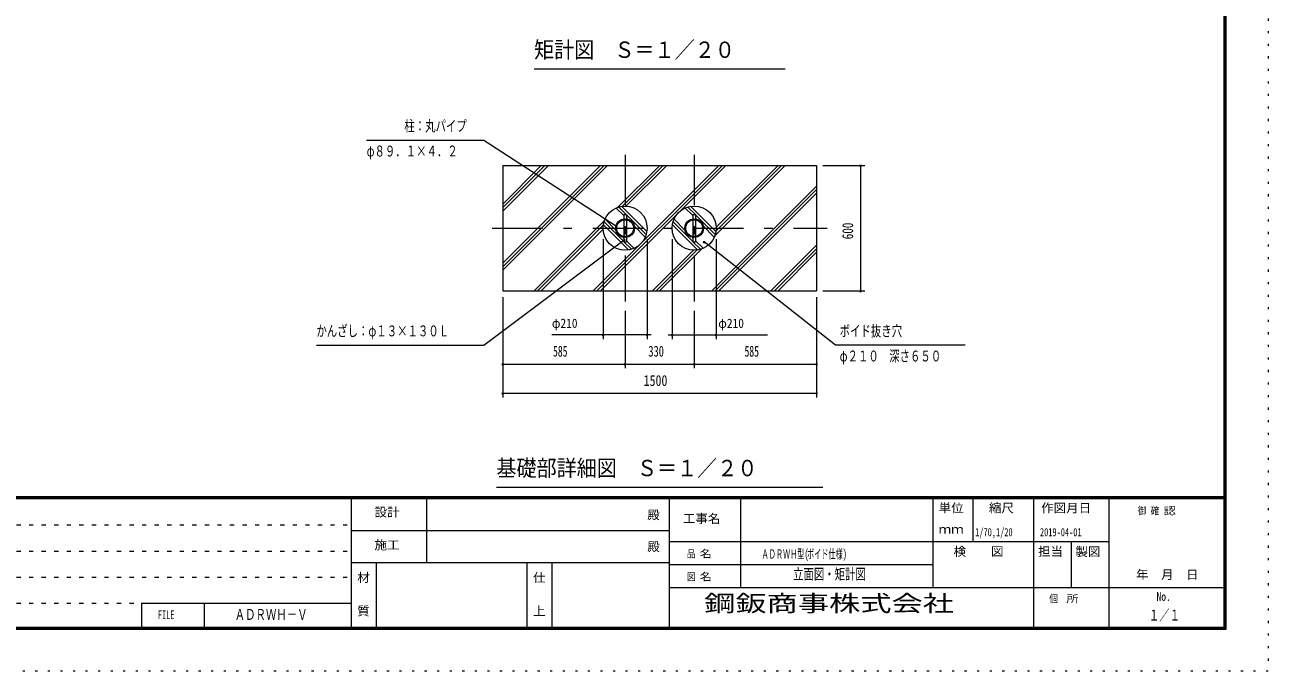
# Model space of a CAD drawing. Units: millimetres, scale not verified, with parts at other scales. Extents: x -31531 to 31536, y -14700 to 14700.
# Drawn here: x 10746 to 31536, y -14700 to -3885 of the extents above; entities that cross this region are included whole.
import ezdxf
from ezdxf.enums import TextEntityAlignment as Align

# ---------------------------------------------------------------- set-up
doc = ezdxf.new("R2010")
doc.units = ezdxf.units.MM
doc.header["$LTSCALE"] = 70
for name, pattern in [('USER1', [3, 1, -2]), ('USER3', [24, 12, -5, 2, -5]), ('USER4', [3, 0.5, -2.5])]:
    doc.linetypes.add(name, pattern=pattern)
doc.layers.add('0-1_0-F1TEXT', color=7, linetype='Continuous')
doc.layers.add('0-E_2-5DIM', color=7, linetype='Continuous')
for name, color, linetype, lineweight in [('0-6_2-02BOLD', 7, 'Continuous', 18), ('0-8_2-22CENTER', 3, 'USER3', 18), ('0-A_2-52DIM', 3, 'Continuous', 18), ('0-B_2-62HATCH', 2, 'Continuous', 18), ('0-C_F-F1PAPER', 5, 'Continuous', 18), ('0-D_F-E_J_ADD', 5, 'USER4', 18)]:
    doc.layers.add(name, color=color, linetype=linetype, lineweight=lineweight)
doc.styles.add('ＭＳ ゴシック', font='')
doc.styles.get('ＭＳ ゴシック').set_extended_font_data('MS Gothic')

msp = doc.modelspace()

# ---------------------------------------------------------------- linework, layer by layer
at = {"layer": '0-6_2-02BOLD'}
for p, q in [((18735.45, -6237.1), (23985.45, -6237.1)), ((23985.45, -6237.1), (23985.45, -8337.1)), ((20760.2, -7059.6), (20760.2, -7132.84)), ((21915.2, -7059.6), (21960.71, -7059.6)), ((21915.2, -7059.6), (21915.2, -7132.84)), ((21960.71, -7059.6), (21960.71, -7132.84)), ((20760.2, -7147.72), (20760.2, -7426.48)), ((20805.7, -7147.72), (20805.7, -7426.48)), ((21915.2, -7147.72), (21915.2, -7426.48)), ((21960.71, -7147.72), (21960.71, -7426.48)), ((20760.2, -7441.35), (20760.2, -7514.6)), ((20805.7, -7441.35), (20805.7, -7514.6)), ((21960.71, -7441.35), (21960.71, -7514.6)), ((20760.2, -7514.6), (20805.7, -7514.6))]:
    msp.add_line(p, q, dxfattribs=at)
for points in [[(18735.45, -6237.1), (18735.45, -8337.1), (23985.45, -8337.1)], [(20760.2, -7059.6), (20805.7, -7059.6), (20805.7, -7132.84)], [(21915.2, -7441.35), (21915.2, -7514.6), (21960.71, -7514.6)]]:
    msp.add_lwpolyline(points, dxfattribs=at)
for centre, radius in [((20782.95, -7287.1), 367.5), ((21937.95, -7287.1), 367.5), ((20782.95, -7287.1), 155.93), ((20782.95, -7287.1), 141.22), ((21937.95, -7287.1), 155.93), ((21937.95, -7287.1), 141.22)]:
    msp.add_circle(centre, radius, dxfattribs=at)
at = {"layer": '0-8_2-22CENTER'}
for p, q in [((20782.95, -6062.09), (20782.95, -8512.1)), ((21937.95, -6062.1), (21937.95, -8512.1)), ((18560.46, -7287.1), (24160.46, -7287.1))]:
    msp.add_line(p, q, dxfattribs=at)
at = {"layer": '0-A_2-52DIM'}
for p, q in [((23460.45, -4627.1), (19260.45, -4627.1)), ((24090.45, -6237.1), (24790.45, -6237.1)), ((24734.46, -6237.1), (24706.46, -6237.1)), ((24720.46, -6237.1), (24720.46, -8337.1)), ((20652.11, -7251.66), (20624.11, -7251.66)), ((18420.46, -9247.1), (20768.26, -7482.49)), ((20415.45, -7470.1), (20415.45, -9142.1)), ((20782.26, -7482.49), (20754.26, -7482.49)), ((21150.45, -7470.1), (21150.45, -9142.1)), ((21570.46, -7470.1), (21570.46, -9142.1)), ((22305.46, -7470.1), (22305.46, -9142.1)), ((22117.88, -7516.12), (22089.88, -7516.12)), ((24300.45, -9247.1), (22103.88, -7516.12)), ((18735.45, -8442.1), (18735.45, -10122.1)), ((23985.45, -8442.1), (23985.45, -10122.1)), ((24090.45, -8337.1), (24790.45, -8337.1)), ((24734.46, -8337.1), (24706.46, -8337.1)), ((20782.95, -8671.36), (20782.95, -9632.1)), ((21937.95, -8671.36), (21937.95, -9632.1)), ((21220.45, -9072.1), (19557.96, -9072.1)), ((20429.45, -9072.1), (20401.45, -9072.1)), ((21164.45, -9072.1), (21136.45, -9072.1)), ((21500.45, -9072.1), (23162.95, -9072.1)), ((21584.46, -9072.1), (21556.46, -9072.1)), ((22319.46, -9072.1), (22291.46, -9072.1)), ((15620.45, -9247.1), (18420.46, -9247.1)), ((26470.45, -9247.1), (24300.45, -9247.1)), ((18749.45, -9562.1), (18721.45, -9562.1)), ((18735.45, -9562.1), (23985.45, -9562.1)), ((20796.95, -9562.1), (20768.95, -9562.1)), ((21951.95, -9562.1), (21923.95, -9562.1)), ((23999.45, -9562.1), (23971.45, -9562.1)), ((18749.45, -10052.1), (18721.45, -10052.1)), ((23985.45, -10052.1), (18735.45, -10052.1)), ((23999.45, -10052.1), (23971.45, -10052.1)), ((24090.45, -11627.1), (18630.45, -11627.1))]:
    msp.add_line(p, q, dxfattribs=at)
msp.add_lwpolyline([(16460.45, -5817.1), (18420.46, -5817.1), (20638.11, -7251.66)], dxfattribs=at)
for centre in [(24720.46, -6237.1), (20638.11, -7251.66), (20768.26, -7482.49), (22103.88, -7516.12), (24720.46, -8337.1), (20415.45, -9072.1), (21150.45, -9072.1), (21570.46, -9072.1), (22305.46, -9072.1), (18735.45, -9562.1), (20782.95, -9562.1), (21937.95, -9562.1), (23985.45, -9562.1), (18735.45, -10052.1), (23985.45, -10052.1)]:
    msp.add_arc(centre, 14, 180, 0, dxfattribs=at)
at = {"layer": '0-B_2-62HATCH'}
for p, q in [((18735.45, -6942.25), (19440.61, -6237.1)), ((18735.45, -7001.65), (19500.01, -6237.1)), ((18735.45, -6882.85), (19381.21, -6237.1)), ((18735.45, -7872.8), (20371.16, -6237.1)), ((18735.45, -7932.2), (20430.56, -6237.1)), ((18735.45, -7991.6), (20489.95, -6237.1)), ((20310.46, -8337.1), (22410.46, -6237.1)), ((20655.98, -6942.23), (21361.11, -6237.1)), ((20734.84, -6922.76), (21420.51, -6237.1)), ((20797.13, -6919.87), (21479.91, -6237.1)), ((21062.5, -7525.66), (22351.06, -6237.1)), ((21699.41, -7007.54), (22469.85, -6237.1)), ((22282.82, -7414.08), (23459.81, -6237.1)), ((22302.3, -7335.21), (23400.41, -6237.1)), ((22305.19, -7272.92), (23341.01, -6237.1)), ((22230.96, -8337.1), (23985.45, -6582.6)), ((22290.36, -8337.1), (23985.45, -6642)), ((22349.75, -8337.1), (23985.45, -6701.39)), ((20369.85, -8337.1), (21658.4, -7048.55)), ((20634.76, -6950.8), (20760.2, -7076.26)), ((20678.19, -6934.85), (20802.94, -7059.6)), ((20726.67, -6923.93), (21146.12, -7343.38)), ((20805.7, -7062.36), (21135.2, -7391.86)), ((21789.76, -6950.8), (21915.2, -7076.26)), ((21833.2, -6934.85), (21957.94, -7059.6)), ((21881.67, -6923.93), (22301.12, -7343.38)), ((21960.71, -7062.36), (22290.2, -7391.86)), ((19261.11, -8337.1), (20438.09, -7160.12)), ((19320.51, -8337.1), (20418.62, -7238.99)), ((20419.79, -7230.82), (20839.23, -7650.26)), ((20430.7, -7182.33), (20760.2, -7511.83)), ((20446.66, -7138.9), (20631.37, -7323.6)), ((20805.7, -7121.76), (20819.45, -7135.5)), ((20934.55, -7250.6), (21119.25, -7435.3)), ((21574.8, -7230.82), (21994.24, -7650.26)), ((21585.7, -7182.33), (21915.2, -7511.83)), ((21601.66, -7138.9), (21786.36, -7323.6)), ((21960.71, -7121.76), (21974.45, -7135.5)), ((22089.55, -7250.6), (22274.25, -7435.3)), ((19379.91, -8337.1), (20415.73, -7301.27)), ((20746.45, -7438.69), (20760.2, -7452.44)), ((21901.45, -7438.69), (21915.2, -7452.44)), ((20251.06, -8337.1), (21021.51, -7566.64)), ((20762.96, -7514.6), (20887.72, -7639.35)), ((20805.7, -7497.94), (20931.16, -7623.39)), ((21241.01, -8337.1), (21923.78, -7654.32)), ((21300.41, -8337.1), (21986.07, -7651.43)), ((21359.81, -8337.1), (22064.94, -7631.96)), ((21917.96, -7514.6), (22042.72, -7639.35)), ((21960.71, -7497.94), (22086.16, -7623.39)), ((23220.91, -8337.1), (23985.45, -7572.55)), ((23280.31, -8337.1), (23985.45, -7631.95)), ((23339.7, -8337.1), (23985.45, -7691.34))]:
    msp.add_line(p, q, dxfattribs=at)
at = {"layer": '0-C_F-F1PAPER'}
for p, q in [((30835.57, -14000), (30835.57, 14140)), ((30800.57, -13965), (30800.57, 14105)), ((30814.56, -13979), (30814.56, 14119)), ((30821.57, -13986), (30821.57, 14126)), ((30828.57, -13993), (30828.57, 14133)), ((30800.57, -11781), (-9309.43, -11781)), ((30800.57, -11784.5), (-9309.43, -11784.5)), ((30800.57, -11788), (-9309.43, -11788)), ((30800.57, -11791.5), (-9309.43, -11791.5)), ((30800.57, -11795), (-9309.43, -11795)), ((30800.57, -11798.5), (-9309.43, -11798.5)), ((30800.57, -11802), (-9309.43, -11802)), ((30800.57, -11805.5), (-9309.43, -11805.5)), ((30800.57, -11809), (-9309.43, -11809)), ((30800.57, -11812.5), (-9309.43, -11812.5)), ((30800.57, -11816), (-9309.43, -11816)), ((16205.57, -14000), (16205.57, -11816)), ((17465.57, -12880), (17465.57, -11816)), ((21525.57, -14000), (21525.57, -11816)), ((22715.57, -13300), (22715.57, -11816)), ((25935.57, -13300), (25935.57, -11816)), ((26600.57, -12530), (26600.57, -11816)), ((27615.57, -14000), (27615.57, -11816)), ((28875.57, -14000), (28875.57, -11816)), ((16205.57, -12348), (21525.57, -12348)), ((21525.57, -12530), (28875.57, -12530)), ((28245.57, -13300), (28245.57, -12530)), ((16205.57, -12880), (21525.57, -12880)), ((16625.57, -14000), (16625.57, -12880)), ((19145.57, -14000), (19145.57, -12880)), ((19565.57, -14000), (19565.57, -12880)), ((21525.57, -12915), (25935.57, -12915)), ((21525.57, -13300), (30835.57, -13300)), ((12694.37, -13563.2), (16205.57, -13563.2)), ((12694.37, -13563.2), (12694.37, -14000)), ((13744.37, -13563.2), (13744.37, -14000)), ((-9344.43, -14000), (30835.57, -14000)), ((-9337.43, -13993), (30828.57, -13993)), ((-9330.43, -13986), (30821.57, -13986)), ((-9323.43, -13979), (30814.56, -13979)), ((-9309.43, -13965), (30800.57, -13965))]:
    msp.add_line(p, q, dxfattribs=at)
at = {"layer": '0-C_F-F1PAPER', "color": 6, "linetype": 'USER1'}
for p, q in [((-9344.43, -12252.8), (16205.57, -12252.8)), ((-9344.43, -12689.6), (16205.57, -12689.6)), ((-9344.43, -13126.4), (16205.57, -13126.4)), ((-9344.43, -13563.2), (12694.37, -13563.2))]:
    msp.add_line(p, q, dxfattribs=at)
at = {"layer": '0-C_F-F1PAPER'}
for points in [[(-9340.93, -13996.5), (30832.06, -13996.5), (30832.06, 14136.5)], [(-9333.93, -13989.5), (30825.07, -13989.5), (30825.07, 14129.5)], [(-9326.93, -13982.5), (30818.07, -13982.5), (30818.07, 14122.5)], [(-9319.93, -13975.5), (30811.07, -13975.5), (30811.07, 14115.5)], [(-9316.43, -13972), (30807.57, -13972), (30807.57, 14112)], [(-9312.93, -13968.5), (30804.07, -13968.5), (30804.07, 14108.5)]]:
    msp.add_lwpolyline(points, dxfattribs=at)
at = {"layer": '0-D_F-E_J_ADD'}
for p, q in [((31535.57, 14700), (31535.57, -14700)), ((31535.57, -14700), (-10044.43, -14700))]:
    msp.add_line(p, q, dxfattribs=at)

# ---------------------------------------------------------------- texts
at = {"layer": '0-1_0-F1TEXT', "style": 'ＭＳ ゴシック'}
for s, height, width, p in [('1/70,1/20', 136.8, 0.65, (26637.23, -12483.38)), ('2019-04-01', 136.8, 0.65, (27720.57, -12483.38)), ('ＡＤＲＷＨ型(', 155, 0.55, (23065.57, -12862.5)), ('ボイド仕様)', 155, 0.55, (23825.46, -12862.5)), ('立面図・矩計図', 182.3, 0.7, (23590.57, -13222.63)), ('ＡＤＲＷＨ－Ｖ', 182.3, 0.7, (14254.8, -13896.73)), ('１／１', 182.3, 0.7, (29540.57, -13908.29))]:
    msp.add_text(s, height=height, dxfattribs=dict(at, width=width)).set_placement(p, align=Align.BOTTOM_LEFT)
at = {"layer": '0-A_2-52DIM', "color": 7, "style": 'ＭＳ ゴシック'}
for s, height, width, p in [('矩計図\u3000Ｓ＝１／２０', 273.5, 0.9, (19260.45, -4519.79)), ('柱：丸パイプ', 182.3, 0.7, (17090.45, -5722.23)), ('φ８９．１×４．２', 182.3, 0.7, (16460.45, -6142.23)), ('かんざし：φ１３×１３０Ｌ', 182.3, 0.7, (15620.45, -9152.23)), ('φ210', 155, 0.9, (19557.96, -9002.09)), ('φ210', 155, 0.9, (22340.45, -9002.09)), ('ボイド抜き穴', 182.3, 0.7, (24370.45, -9152.22)), ('585', 182.3, 0.65, (19577.35, -9492.1)), ('330', 182.3, 0.7, (21171.7, -9492.1)), ('585', 182.3, 0.65, (22779.85, -9492.1)), ('φ２１０\u3000深さ６５０', 182.3, 0.7, (24370.45, -9572.23)), ('1500', 182.3, 0.8, (21093.08, -9982.1)), ('基礎部詳細図\u3000Ｓ＝１／２０', 273.5, 0.9, (18630.45, -11519.79))]:
    msp.add_text(s, height=height, dxfattribs=dict(at, width=width)).set_placement(p, align=Align.BOTTOM_LEFT)
at = {"layer": '0-A_2-52DIM', "color": 7, "style": 'ＭＳ ゴシック', "width": 0.75}
msp.add_text('600', height=182.3, rotation=90, dxfattribs=at).set_placement((24650.46, -7473.1), align=Align.BOTTOM_LEFT)
at = {"layer": '0-C_F-F1PAPER', "color": 7, "style": 'ＭＳ ゴシック'}
for s, height, width, p in [('設計', 145.9, 1.05, (16594.07, -12157.36)), ('殿', 145.9, 1.05, (21154.57, -12202.1)), ('工事名', 145.9, 1.05, (21749.57, -12265.1)), ('単位', 145.9, 1.05, (26026.57, -12086.6)), ('縮尺', 145.9, 1.05, (26866.57, -12086.6)), ('作図月日', 145.9, 1.05, (27740.03, -12088.03)), ('御 ', 124, 0.85, (29355.43, -12116.2)), ('確 ', 124, 0.85, (29571.57, -12116.2)), ('認', 124, 1.2, (29787.7, -12116.2)), ('ｍｍ', 145.9, 1.05, (26026.57, -12443.6)), ('施工', 145.9, 1.05, (16594.07, -12706.1)), ('殿', 145.9, 1.05, (21154.57, -12734.1)), ('品 ', 124, 0.85, (21814.32, -12834.5)), ('名', 124, 1.2, (22030.46, -12834.5)), ('検\u3000\u3000図', 145.9, 1.05, (26275.07, -12814.6)), ('担当', 145.9, 1.05, (27689.07, -12814.6)), ('製図', 145.9, 1.05, (28313.45, -12818.04)), ('材', 145.9, 1.05, (16303.57, -13252.1)), ('仕', 145.9, 1.05, (19243.57, -13252.1)), ('図 ', 124, 0.85, (21814.32, -13219.5)), ('名', 124, 1.2, (22030.46, -13219.5)), ('\u3000年\u3000月\u3000日', 145.9, 1.05, (29118.8, -13202.3)), ('個  ', 124, 0.85, (27874.57, -13587)), ('所', 124, 1.2, (28162.76, -13587)), ('No.', 145.9, 0.8, (29670.07, -13567.1)), ('FILE', 145.9, 0.7, (12969.12, -13873.7)), ('質', 145.9, 1.05, (16303.57, -13812.1)), ('上', 145.9, 1.05, (19243.57, -13812.1))]:
    msp.add_text(s, height=height, dxfattribs=dict(at, width=width)).set_placement(p, align=Align.BOTTOM_LEFT)
at = {"layer": '0-E_2-5DIM', "style": 'ＭＳ ゴシック', "width": 1.4}
msp.add_text('鋼鈑商事株式会社', height=273.5, dxfattribs=at).set_placement((22104.07, -13783.52), align=Align.BOTTOM_LEFT)

doc.saveas('drawing.dxf')
